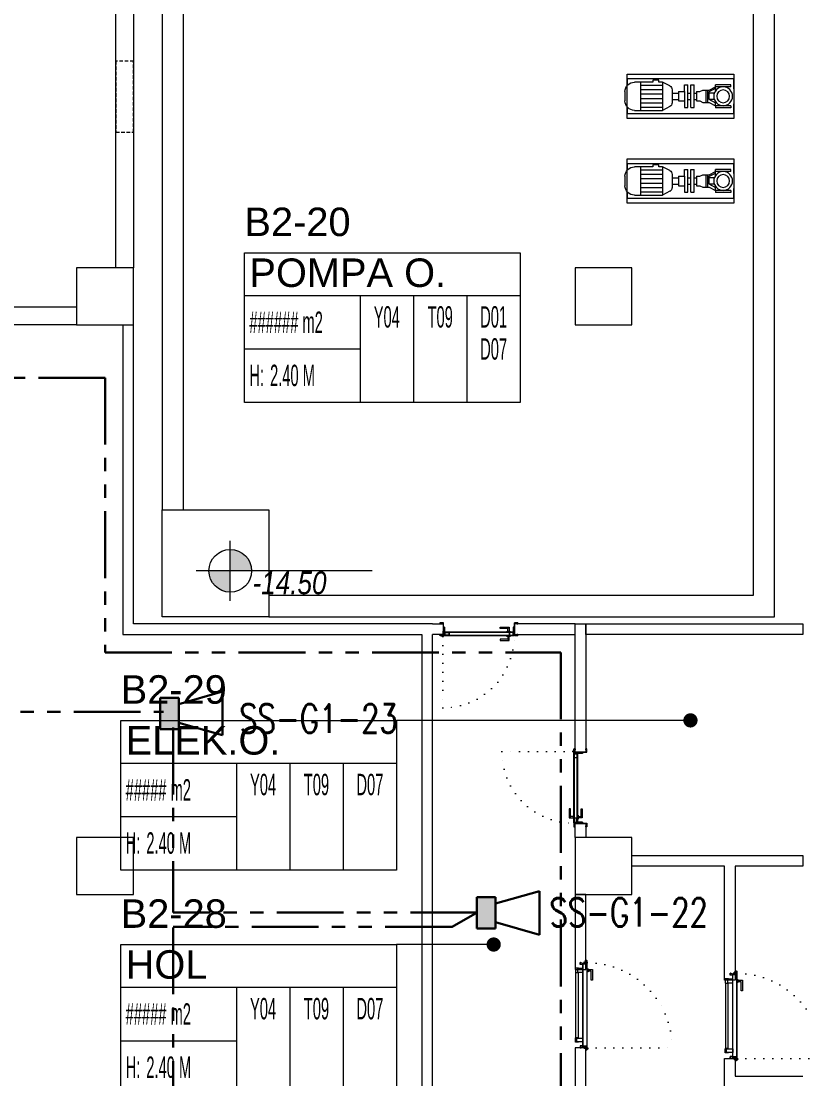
# Model space of a CAD drawing. Header units: metres. Extents: x -13545 to 152404, y -11890 to 28436.
# Drawn here: x 10462 to 11560, y 2141 to 3626 of the extents above; entities that cross this region are included whole.
import ezdxf
from ezdxf.enums import TextEntityAlignment as Align

# ---------------------------------------------------------------- set-up
doc = ezdxf.new("R2010")
doc.units = ezdxf.units.M
doc.header["$LTSCALE"] = 100
doc.header["$MEASUREMENT"] = 0
for name, pattern in [('DOT2', [0.125, 0, -0.125]), ('HIDDEN', [0.375, 0.25, -0.125]), ('PHANTOM2', [1.25, 0.625, -0.125, 0.125, -0.125, 0.125, -0.125])]:
    doc.linetypes.add(name, pattern=pattern)
doc.layers.get('0').update_dxf_attribs({"color": 9, "lineweight": 9})
for name, color, linetype, lineweight in [('00', 9, 'Continuous', 9), ('01', 9, 'Continuous', 9), ('06B', 9, 'Continuous', 9), ('06D', 9, 'Continuous', 9), ('10', 9, 'Continuous', 9), ('14', 9, 'Continuous', 9), ('20', 9, 'DOT2', 9), ('21', 9, 'Continuous', 9), ('21_mahal200', 9, 'Continuous', 9), ('32-ekipman', 9, 'Continuous', 9), ('E-6W ACİL ANONS İÇİN HOPARLÖR (SIVAÜSTÜ) (YANGINA DAYANIKLI)', 7, 'Continuous', 30), ('E-KABLO', 7, 'Continuous', 30), ('E-YAZI', 7, 'Continuous', 30)]:
    doc.layers.add(name, color=color, linetype=linetype, lineweight=lineweight)
doc.styles.add('Arial', font='arial.ttf', dxfattribs={"height": 2.5})
doc.styles.add('ILGAZ', font='txttw.shx')
doc.styles.add('MuuM_TEXT-ITALIC', font='ARIALNI.TTF')
doc.styles.add('MuuM_TEXT-STANDART', font='ARIALN.TTF')
doc.dimstyles.new('MuuM_DIM200', dxfattribs={"dimscale": 20, "dimtxt": 2, "dimasz": 1, "dimexe": 1, "dimexo": 1, "dimgap": 1, "dimtad": 1, "dimdec": 1, "dimrnd": 0.5, "dimdsep": 46, "dimtxsty": 'MuuM_TEXT-STANDART', "dimblk": 'ARCHTICK', "dimcen": 0, "dimdle": 0.15, "dimclrd": 256, "dimclre": 256, "dimclrt": 256, "dimadec": 0, "dimazin": 0, "dimtfac": 5, "dimtdec": 1, "dimtix": 1, "dimtmove": 2, "dimatfit": 3, "dimldrblk": 'DOT', "dimfxl": 3, "dimfxlon": 1, "dimtolj": 1, "dimlwd": -1, "dimlwe": -1, "dimarcsym": 0})

# ---------------------------------------------------------------- blocks, each defined once
blk = doc.blocks.new('100_6W ACİL ANONS İÇİN HOPARLÖR (SIVAÜSTÜ) (YANGINA DAYANIKLI)')
at = {"layer": 'E-6W ACİL ANONS İÇİN HOPARLÖR (SIVAÜSTÜ) (YANGINA DAYANIKLI)'}
blk.add_hatch(color=4, dxfattribs=at).paths.add_polyline_path([(0, 1.097), (1.317, 1.097), (1.317, -1.097), (0, -1.097)])
at = {"layer": 'E-6W ACİL ANONS İÇİN HOPARLÖR (SIVAÜSTÜ) (YANGINA DAYANIKLI)', "color": 4}
for p, q in [((1.317, 0.658), (4.389, 1.536)), ((4.389, -1.536), (4.389, 1.536)), ((0, -1.097), (0, 1.097)), ((0, 1.097), (1.317, 1.097)), ((1.317, 1.097), (1.317, -1.097)), ((1.317, -0.658), (4.389, -1.536)), ((1.317, -1.097), (0, -1.097))]:
    blk.add_line(p, q, dxfattribs=at)
blk = doc.blocks.new('p-kolon_80x80')
blk.add_lwpolyline([(-40, -40), (40, -40), (40, 40), (-40, 40)], close=True)
blk = doc.blocks.new('2.bod.sitatik')
at = {"layer": '01'}
for points in [[(10595, -4845), (10595, -4630), (10620, -4630), (10620, -4700), (11058.6, -4700), (11058.6, -4234.3), (11083.6, -4249.9), (11083.6, -4700), (11560, -4700), (11560, -4725), (10620, -4725), (10620, -5350), (10595, -5350), (10595, -4870), (9880, -4870), (9880, -5350), (9840, -5350), (9840, -4630), (9880, -4630), (9880, -4845)], [(10540, -5430), (9920, -5430), (9920, -5405), (10540, -5405)]]:
    blk.add_lwpolyline(points, close=True, dxfattribs=at)
for p in [(10580, -5390), (11280, -5390), (10580, -6190), (11280, -6190)]:
    blk.add_blockref('p-kolon_80x80', p, dxfattribs=at)
blk = doc.blocks.new('*U19')
at = {"ltscale": 15}
for p, q in [((-25, 1), (-26, 0)), ((-25, -1), (-26, 0)), ((-23, 1), (-25, 1)), ((-23, 1), (-23, -2)), ((-21, -3), (-18, 3)), ((-21, -3), (-18, 3)), ((-20, -3), (-17, 3)), ((-20, -3), (-16, 3)), ((-18, -3), (-15, 3)), ((-18, -3), (-15, 3)), ((-18, 1), (-18, 2)), ((-17, -3), (-14, 3)), ((-17, -3), (-13, 3)), ((-17, 1), (-17, 2)), ((-15, -3), (-12, 3)), ((-15, -3), (-12, 3)), ((-15, 1), (-15, 2)), ((-14, -3), (-11, 3)), ((-14, -3), (-10, 3)), ((-14, 1), (-14, 2)), ((-12, -3), (-9, 3)), ((-12, -3), (-9, 3)), ((-12, 1), (-12, 2)), ((-11, -3), (-8, 3)), ((-11, -3), (-7, 3)), ((-11, 1), (-11, 2)), ((-9, -3), (-6, 3)), ((-9, -3), (-6, 3)), ((-9, 1), (-9, 2)), ((-8, -3), (-4, 3)), ((-8, -3), (-5, 3)), ((-8, 1), (-8, 2)), ((-6, -3), (-3, 3)), ((-6, -3), (-3, 3)), ((-6, 1), (-6, 2)), ((-5, -3), (-1, 3)), ((-5, -3), (-2, 3)), ((-5, 1), (-5, 2)), ((-3, 1), (-3, 2)), ((0, 4), (-2, 1)), ((-2, 1), (-2, 2)), ((0, 0), (-1, 0)), ((-25, -1), (-23, -2)), ((-9, -2), (-23, -2)), ((-21, -3), (-21, -2)), ((-20, -3), (-19, -2)), ((-20, -2), (-19, -2)), ((-19, -2), (-18, -2)), ((-18, -3), (-18, -2)), ((-17, -3), (-16, -2)), ((-17, -2), (-16, -2)), ((-16, -2), (-15, -2)), ((-15, -3), (-15, -2)), ((-14, -3), (-13, -2)), ((-14, -2), (-13, -2)), ((-13, -2), (-12, -2)), ((-12, -3), (-12, -2)), ((-11, -3), (-10, -2)), ((-11, -2), (-10, -2)), ((-10, -2), (-9, -2)), ((-9, -3), (-9, -2)), ((-8, -2), (-7, -2)), ((-8, -3), (-7, -2)), ((-7, -2), (-6, -2)), ((-6, -3), (-6, -2)), ((-5, -2), (-4, -2)), ((-5, -3), (-4, -2)), ((-4, -2), (-2, -2)), ((0, -4), (-2, -2)), ((0, 0), (-1, 0))]:
    blk.add_line(p, q, dxfattribs=at)
for p, q in [((-7, 1), (-23, 1)), ((-17, 1), (-19, 1)), ((-16, 1), (-17, 1)), ((-14, 1), (-16, 1)), ((-13, 1), (-14, 1)), ((-11, 1), (-13, 1)), ((-10, 1), (-11, 1)), ((-8, 1), (-10, 1)), ((-7, 1), (-8, 1)), ((-5, 1), (-7, 1)), ((-4, 1), (-5, 1)), ((-2, 1), (-4, 1)), ((-2, 1), (-2, 1)), ((0, 0), (0, 4)), ((-2, -2), (-2, -2)), ((0, 0), (0, -4))]:
    blk.add_line(p, q)
for centre, radius, start, end in [((-26, 4), 3.92, 274.361, 322.1025), ((-26, -4), 3.92, 37.8975, 85.639), ((-18, 3), 0.0971, 330.3204, 150.3204), ((-17, 3), 0.0971, 330.3204, 150.3204), ((-15, 3), 0.0971, 330.3204, 150.3204), ((-14, 3), 0.0971, 330.3204, 150.3204), ((-12, 3), 0.0971, 330.3204, 150.3204), ((-11, 3), 0.0971, 330.3204, 150.3204), ((-9, 3), 0.0971, 330.3204, 150.3204), ((-8, 3), 0.0971, 330.3204, 150.3204), ((-6, 3), 0.0971, 330.3204, 150.3204), ((-5, 3), 0.0971, 330.3204, 150.3204), ((-3, 3), 0.0971, 330.3204, 150.3204), ((-2, 3), 0.0971, 330.3204, 150.3204), ((-1, 0), 0.486, 90, 270), ((0, 4), 0.25, 0, 150.0864), ((-21, -3), 0.0971, 150.3204, 330.3204), ((-20, -3), 0.0971, 150.3204, 330.3204), ((-18, -3), 0.0971, 150.3204, 330.3204), ((-17, -3), 0.0971, 150.3204, 330.3204), ((-15, -3), 0.0971, 150.3204, 330.3204), ((-14, -3), 0.0971, 150.3204, 330.3204), ((-12, -3), 0.0971, 150.3204, 330.3204), ((-11, -3), 0.0971, 150.3204, 330.3204), ((-9, -3), 0.0971, 150.3204, 330.3204), ((-8, -3), 0.0971, 150.3204, 330.3204), ((-6, -3), 0.0971, 150.3204, 330.3204), ((-5, -3), 0.0971, 150.3204, 330.3204), ((0, -4), 0.25, 209.9136, 0)]:
    blk.add_arc(centre, radius, start, end, dxfattribs=at)
blk = doc.blocks.new('conta')
at = {"ltscale": 10}
for p, q in [((-2649.9, 5345.5), (-2649.8, 5345.6)), ((-2649.7, 5345.4), (-2649.3, 5345.4)), ((-2649.2, 5345.4), (-2649.1, 5345.5)), ((-2649.9, 5344.5), (-2649.8, 5344.3)), ((-2649.8, 5344.3), (-2649.7, 5344.3)), ((-2649, 5344), (-2648.8, 5343.8)), ((-2648.9, 5344.1), (-2648.7, 5343.9)), ((-2648.8, 5345.1), (-2648.6, 5345.3)), ((-2648.8, 5344.9), (-2648.6, 5345.2)), ((-2648.7, 5343.8), (-2648.7, 5343.8)), ((-2648.6, 5345.3), (-2648.6, 5345.3))]:
    blk.add_line(p, q, dxfattribs=at)
for centre, radius, start, end in [((-2649.8, 5345.5), 0.05, 140.6345, 188.9372), ((-2653, 5345), 3.19, 350.4674, 8.9372), ((-2649.7, 5345.6), 0.0696, 22.2428, 159.258), ((-2649.7, 5345.4), 0.03, 90, 196.7772), ((-2649.3, 5345.5), 0.05, 270, 303.0062), ((-2649.1, 5345.5), 0.03, 4.7972, 123.0062), ((-2651.2, 5344.8), 2.33, 7.5897, 18.7951), ((-2649, 5345.6), 0.05, 18.7951, 42.1429), ((-2650.2, 5345), 1.27, 338.7066, 23.0418), ((-2649.9, 5344.5), 0.02, 170.4674, 213.7451), ((-2650.9, 5345), 1.24, 340.3382, 16.7772), ((-2649.7, 5344.6), 0.03, 160.3382, 273.2666), ((-2649.6, 5341.5), 3.01, 80.4362, 93.2666), ((-2649.2, 5344.1), 0.231, 353.9571, 81.9004), ((-2649.1, 5344.5), 0.03, 260.4362, 338.7066), ((-2648.9, 5344.1), 0.1, 173.9571, 217.2653), ((-2648.8, 5345.1), 0.05, 187.5897, 322.7347), ((-2658.2, 5345.2), 9.36, 353.6857, 357.8537), ((-2648.8, 5344.2), 0.1, 173.6857, 217.2653), ((-2648.8, 5344.8), 0.05, 142.7347, 180.2669), ((-2648.7, 5343.8), 0.05, 217.2653, 307.2653), ((-2648.7, 5343.8), 0.05, 307.2653, 37.2653), ((-2648.6, 5345.3), 0.05, 52.7347, 142.7347), ((-2648.6, 5345.3), 0.05, 322.7347, 52.7347)]:
    blk.add_arc(centre, radius, start, end, dxfattribs=at)
for points, knots in [([(-2649, 5345.6), (-2649, 5345.6), (-2649.1, 5345.7), (-2649.2, 5345.4), (-2649.3, 5345.7), (-2649.4, 5345.5), (-2649.5, 5345.7), (-2649.6, 5345.5), (-2649.7, 5345.6), (-2649.7, 5345.6)], [0.0086373, 0.0086373, 0.0086373, 0.0086373, 0.1097304, 0.3133405, 0.4430081, 0.5658764, 0.7165186, 0.8527974, 0.9648495, 0.9648495, 0.9648495, 0.9648495]), ([(-2649.7, 5344.3), (-2649.7, 5344.3), (-2649.7, 5344.5), (-2649.6, 5344.3), (-2649.3, 5344.4), (-2649.2, 5344.4), (-2649.2, 5344.4)], [0, 0, 0, 0, 0.1008757, 0.3841126, 0.5436166, 0.6906785, 0.6906785, 0.6906785, 0.6906785])]:
    blk.add_open_spline(points, degree=3, knots=knots, dxfattribs=at)
blk = doc.blocks.new('p-yn_sackasa')
at = {"layer": '10', "linetype": 'Continuous'}
for p, q in [((-2.2, 0), (-2.2, -0.2)), ((0, 6.9), (0, 6.2)), ((0, 6.2), (0, 6.9)), ((0.1, 6.9), (0.1, 6.2)), ((0.2, 6.9), (0.2, 6.2)), ((2.7, 7.2), (0.3, 7.2)), ((2.7, 7.2), (0.3, 7.2)), ((2.7, 7), (0.3, 7)), ((0.3, 7), (2.7, 7)), ((0.3, 6.1), (0.8, 6.1)), ((0.7, 6), (0.3, 6)), ((0.3, 5.9), (0.7, 5.9)), ((0.8, 5.9), (0.3, 5.9)), ((0.7, 5.9), (0.7, 6)), ((0.7, -0.7), (0.7, 2.3)), ((0.7, -0.7), (0.7, 2.3)), ((0.8, 5.9), (0.8, 6.1)), ((0.8, -0.7), (0.8, 2.3)), ((0.8, -0.7), (0.8, 2.3)), ((0.9, 2.3), (1, 2.3)), ((0.9, 2.3), (0.9, 2.3)), ((1, 2.5), (1, 2.4)), ((1, 2.5), (1, 2.5)), ((1.1, 2.5), (1.1, 3.7)), ((1.1, 2.5), (1.1, 3.7)), ((1.3, 3.7), (1.3, 2.5)), ((1.3, 2.5), (1.3, 3.7)), ((2.5, 4), (1.4, 4)), ((1.4, 4), (2.5, 4)), ((1.4, 3.8), (2.5, 3.8)), ((2.5, 3.8), (1.4, 3.8)), ((2.5, 3.4), (2.6, 3.7)), ((2.6, 3.7), (2.5, 3.4)), ((2.7, 3.6), (2.6, 3.3)), ((2.7, 3.6), (2.6, 3.3)), ((2.8, 3.3), (2.8, 6.9)), ((2.8, 3.3), (2.8, 6.9)), ((2.9, 3.3), (2.9, 6.9)), ((2.9, 3.3), (2.9, 6.9)), ((-2.9, -1.7), (-2.9, -0.3)), ((-2.9, -0.3), (-2.9, -1.7)), ((-2.8, -0.3), (-2.8, -1.7)), ((-2.8, -0.3), (-2.8, -1.7)), ((-2.2, 0), (-2.7, 0)), ((-2.2, 0), (-2.7, 0)), ((-2.2, -0.1), (-2.7, -0.1)), ((-2.2, -0.2), (-2.7, -0.2)), ((1, -1.8), (-2.7, -1.8)), ((1, -1.9), (-2.7, -1.9)), ((-2.7, -2), (1, -2)), ((1, -2), (-2.7, -2)), ((-2.2, -0.1), (-2.2, 0)), ((0.9, -0.8), (1, -0.8)), ((0.9, -0.8), (0.9, -0.8)), ((1, -0.9), (1, -0.9)), ((1, -0.9), (1, -0.9)), ((1.1, -1), (1.1, -1.7)), ((1.1, -1), (1.1, -1.7)), ((1.3, -1), (1.3, -1.7)), ((1.3, -1), (1.3, -1.7))]:
    blk.add_line(p, q, dxfattribs=at)
for points in [[(0.1, 2.1), (0.7, 2.1), (0.7, -0.5), (0.1, -0.5)], [(0.1, 2.1), (0.4, 2.1), (0.4, -0.5), (0.1, -0.5)]]:
    blk.add_lwpolyline(points, close=True, dxfattribs=at)
for centre, radius, start, end in [((0.3, 6.9), 0.249, 90, 180), ((0.3, 6.9), 0.261, 90, 180), ((0.3, 6.2), 0.249, 181.345, 271.3502), ((0.3, 6.2), 0.261, 180, 270), ((0.3, 6.9), 0.122, 90, 180), ((0.3, 6.2), 0.122, 180, 270), ((0.3, 6.9), 0.11, 90, 180), ((0.3, 6.2), 0.11, 180, 270), ((0.9, 2.3), 0.206, 63.2169, 180), ((0.9, 2.3), 0.219, 63.2153, 180), ((0.9, 2.3), 0.0801, 63.215, 180), ((0.9, 2.3), 0.0674, 63.2144, 180), ((1, 2.5), 0.219, 243.2148, 0), ((1, 2.5), 0.0801, 243.2203, 0), ((1, 2.5), 0.206, 243.2197, 0), ((1, 2.5), 0.0674, 243.2129, 0), ((1.4, 3.7), 0.24, 90, 180), ((1.4, 3.7), 0.253, 90, 180), ((1.4, 3.7), 0.114, 90, 180), ((1.4, 3.7), 0.101, 90, 180), ((2.5, 3.7), 0.249, 342.8613, 90), ((2.5, 3.7), 0.261, 342.8602, 90), ((2.5, 3.7), 0.122, 342.8607, 90), ((2.5, 3.7), 0.11, 342.8621, 90), ((2.7, 3.3), 0.232, 162.8601, 0), ((2.7, 3.3), 0.219, 162.8613, 0), ((2.7, 3.3), 0.0927, 162.8605, 0), ((2.7, 3.3), 0.0801, 162.8624, 0), ((2.7, 6.9), 0.249, 0, 90), ((2.7, 6.9), 0.261, 0, 90), ((2.7, 6.9), 0.122, 0, 90), ((2.7, 6.9), 0.11, 0, 90), ((-2.7, -0.3), 0.24, 90, 180), ((-2.7, -0.3), 0.253, 90, 180), ((-2.7, -1.7), 0.24, 180, 270), ((-2.7, -1.7), 0.253, 180, 270), ((-2.7, -0.3), 0.114, 90, 180), ((-2.7, -0.3), 0.101, 90, 180), ((-2.7, -1.7), 0.114, 180, 270), ((-2.7, -1.7), 0.101, 180, 270), ((0.9, -0.7), 0.206, 180, 296.7851), ((0.9, -0.7), 0.219, 180, 296.785), ((0.9, -0.7), 0.0674, 180, 180.5245), ((0.9, -0.7), 0.0801, 180, 296.785), ((0.9, -0.7), 0.0674, 180, 296.7871), ((1, -1), 0.219, 0, 116.7854), ((1, -1), 0.206, 0, 116.7836), ((1, -1), 0.0801, 0, 116.7811), ((1, -1), 0.0674, 0, 116.7871), ((1, -1.7), 0.114, 270, 0), ((1, -1.7), 0.24, 270, 0), ((1, -1.7), 0.101, 270, 0), ((1, -1.7), 0.253, 270, 0)]:
    blk.add_arc(centre, radius, start, end, dxfattribs=at)
at = {"layer": '10', "xscale": 0.0842696629213483, "yscale": 0.0842696629213483, "zscale": 0.0842696629213483}
blk.add_blockref('*U19', (1, 1.3), dxfattribs=at)
at = {"layer": '14', "xscale": -0.7887640449438696, "yscale": 0.7887640449438696, "zscale": 0.7887640449438204, "rotation": 90}
blk.add_blockref('conta', (4217.8, -2086.4), dxfattribs=at)
blk = doc.blocks.new('*U338')
at = {"layer": '06D'}
for points in [[(110.1, 4.8), (110.1, 11), (95.1, 11), (95.1, 9.1), (107.9, 9.1), (107.9, 9.1), (107.9, 4.8), (110.1, 4.8)], [(111.2, 3.5), (111.2, 4.8), (106.8, 4.8), (106.8, 3.5), (111.2, 3.5)]]:
    blk.add_lwpolyline(points, dxfattribs=at)
for points in [[(8.5, -8.6), (7.9, -8.6), (7.9, -12.6, 0.414214), (8.2, -13), (13.7, -13, 0.414214), (14.1, -12.6), (14.1, -8.6), (13.5, -8.6)], [(111.5, -8.6), (112.1, -8.6), (112.1, -12.6, -0.414214), (111.7, -13), (106.2, -13, -0.414214), (105.9, -12.6), (105.9, -8.6), (106.5, -8.6)]]:
    blk.add_lwpolyline(points, format="xyb", dxfattribs=at)
for points in [[(8.5, -11.1), (13.5, -11.1), (13.5, -2.5), (8.5, -2.5)], [(14.1, -12.4), (105.9, -12.4), (105.9, -9.2), (14.1, -9.2)], [(111.5, -10), (106.5, -10), (106.5, -2.5), (111.5, -2.5)]]:
    blk.add_lwpolyline(points, close=True, dxfattribs=at)
at = {"layer": '10', "ltscale": 10}
for p, q in [((-1.6, 3.7), (-1.7, 3.6)), ((-1.6, 3.7), (-1.7, 3.6)), ((-1.2, 3.1), (-1.2, 3.2)), ((-1.2, 3.1), (-1.2, 3.2)), ((-1.2, 3.1), (-1.1, 3.1)), ((-1.2, 3.1), (-1.1, 3.1)), ((-1.1, 3), (-1.1, 3.4)), ((-1.1, 3), (-1.1, 3.4)), ((-0.8, 3), (-0.8, 3.4)), ((-0.8, 3), (-0.8, 3.4)), ((0.3, 3.4), (0.3, 3.3)), ((0.4, 3.5), (119.6, 3.5)), ((0.4, 3.4), (0.4, 3.3)), ((0.4, 3.2), (2.2, 3.2)), ((0.5, 3.4), (119.5, 3.4)), ((0.5, 3.3), (2.3, 3.3)), ((1, 0), (2, 0.7)), ((2, 1.1), (2, 0.7)), ((2.3, 1.1), (2, 1.1)), ((2, 0.7), (2, -0.8)), ((2.3, 3.1), (2.3, -2.4)), ((2.3, 0.7), (2.3, 1.1)), ((2.3, -0.8), (2.3, 0.7)), ((2.4, 3.2), (2.4, -2.3)), ((117.5, 3.2), (117.5, -2.3)), ((119.5, 3.3), (117.6, 3.3)), ((119.6, 3.2), (117.7, 3.2)), ((117.7, 3.1), (117.7, -2.4)), ((117.7, 1.1), (117.7, -0.4)), ((118, 1.1), (117.7, 1.1)), ((117.7, 1.1), (117.7, -0.4)), ((118, 1.1), (117.7, 1.1)), ((118, -0.4), (118, 1.1)), ((118, -0.4), (118, 1.1)), ((118, 0.9), (119, 0.9)), ((118, 0.9), (119, 0.9)), ((118, 0.7), (119, 0.7)), ((118, 0.7), (119, 0.7)), ((119, 0.3), (118, -0.4)), ((119, 0.3), (118, -0.4)), ((119.5, 3.4), (119.5, 3.3)), ((119.7, 3.4), (119.7, 3.3)), ((2, -0.4), (1, -0.4)), ((2, -0.6), (1, -0.6)), ((2, -0.8), (2.3, -0.8)), ((2.4, -2.5), (117.6, -2.5)), ((2.5, -2.3), (117.5, -2.3)), ((117.7, -0.4), (117.7, -0.8)), ((117.7, -0.4), (117.7, -0.8)), ((117.7, -0.8), (118, -0.8)), ((117.7, -0.8), (118, -0.8)), ((118, -0.8), (118, -0.4)), ((118, -0.8), (118, -0.4))]:
    blk.add_line(p, q, dxfattribs=at)
blk.add_circle((-0.9, 4.2), 0.843, dxfattribs=at)
blk.add_circle((-0.9, 4.2), 0.843, dxfattribs=at)
for centre, radius, start, end in [((-0.9, 4.2), 1.01, 219.4092, 254.2861), ((-0.9, 4.2), 1.01, 219.4092, 254.2861), ((-0.4, 3.2), 0.428, 156.352, 217.621), ((-0.4, 3.2), 0.428, 156.352, 217.621), ((-0.4, 3.2), 0.302, 105.5524, 240.0315), ((-0.4, 3.2), 0.302, 105.5524, 240.0315), ((0.4, 3.4), 0.1, 90, 180), ((0.4, 3.3), 0.1, 180, 270), ((0.5, 3.4), 0.005, 90, 180), ((0.5, 3.3), 0.005, 180, 270), ((2.2, 3.1), 0.05, 0, 90), ((2.3, 3.2), 0.1, 0, 90), ((117.6, 3.2), 0.1, 90, 180), ((117.7, 3.1), 0.05, 90, 180), ((119.5, 3.4), 0.005, 0, 90), ((119.5, 3.3), 0.005, 270, 0), ((119.6, 3.4), 0.1, 0, 90), ((119.6, 3.3), 0.1, 270, 0), ((2.4, -2.4), 0.1, 180, 270), ((2.5, -2.3), 0.05, 180, 270), ((117.6, -2.3), 0.141, 284.9271, 345.0729)]:
    blk.add_arc(centre, radius, start, end, dxfattribs=at)
at = {"layer": '20'}
blk.add_lwpolyline([(0.3, 3.4), (0.3, 122.8, -0.414214), (119.7, 3.4, 1)], format="xyb", dxfattribs=at)
at = {"xscale": -1, "rotation": 180}
blk.add_blockref('p-yn_sackasa', (0, 1), dxfattribs=at)
at = {"rotation": 180}
blk.add_blockref('p-yn_sackasa', (120, 1), dxfattribs=at)
blk = doc.blocks.new('gr-p-barel kilitli kapı kolu')
at = {"flags": 128}
for points in [[(-0.9, 0.8), (-0.9, 4.9), (-11.7, 4.9), (-11.7, 6.7), (0.9, 6.7), (0.9, 0.8)], [(-0.8, 5), (0.8, 6.6)]]:
    blk.add_lwpolyline(points, dxfattribs=at)
blk.add_lwpolyline([(-2.75, 0), (-2.75, 0.7), (2.75, 0.7), (2.75, 0)])
blk.add_lwpolyline([(-1.3, 0.7), (1.3, 0.7), (1.3, 0.8), (-1.3, 0.8)], close=True)
blk = doc.blocks.new('prf-scr2')
at = {"linetype": 'DOT2', "ltscale": 10}
blk.add_line((0, 0.2), (0, -1.1), dxfattribs=at)
for p, q in [((-0.1, -0.2), (0.1, -0.3)), ((0.1, -0.2), (-0.1, -0.2)), ((0.1, -0.3), (-0.1, -0.3)), ((-0.1, -0.3), (0.1, -0.4)), ((0.1, -0.4), (-0.1, -0.4)), ((0.1, -0.5), (-0.1, -0.4)), ((-0.1, -0.4), (0.1, -0.4)), ((0.1, -0.6), (-0.1, -0.5)), ((-0.1, -0.5), (0.1, -0.5)), ((-0.1, -0.6), (0.1, -0.7)), ((0.1, -0.6), (-0.1, -0.6)), ((-0.1, -0.6), (0.1, -0.6)), ((-0.1, -0.7), (0.1, -0.8)), ((0.1, -0.7), (-0.1, -0.7)), ((-0.1, -0.8), (0.1, -0.8)), ((0.1, -0.8), (-0.1, -0.8)), ((0.1, -0.2), (0, -0.1)), ((0, -0.2), (0.1, -0.2))]:
    blk.add_line(p, q)
blk.add_lwpolyline([(0.2, 0), (-0.2, 0), (-0.2, 0), (-0.1, -0.1), (0.1, -0.1), (0.2, 0), (0.2, 0)], close=True)
for points in [[(0.2, 0), (-0.2, 0)], [(-0.1, -0.1), (-0.1, -0.2), (-0.1, -0.2), (-0.1, -0.2), (-0.1, -0.2), (-0.1, -0.3), (-0.1, -0.3), (-0.1, -0.3), (-0.1, -0.3), (-0.1, -0.4), (-0.1, -0.4), (-0.1, -0.4), (-0.1, -0.4), (-0.1, -0.4), (-0.1, -0.5), (-0.1, -0.5), (-0.1, -0.5), (-0.1, -0.5), (-0.1, -0.5), (-0.1, -0.5), (-0.1, -0.6), (-0.1, -0.6), (-0.1, -0.6), (-0.1, -0.6), (-0.1, -0.6), (-0.1, -0.7), (-0.1, -0.7), (-0.1, -0.7), (-0.1, -0.7), (-0.1, -0.7), (-0.1, -0.8), (-0.1, -0.8), (-0.1, -0.8), (-0.1, -0.8), (0, -0.9), (0, -0.9), (0, -0.9), (0.1, -0.8), (0.1, -0.8), (0.1, -0.7), (0.1, -0.7), (0.1, -0.7), (0.1, -0.7), (0.1, -0.7), (0.1, -0.7), (0.1, -0.6), (0.1, -0.6), (0.1, -0.6), (0.1, -0.6), (0.1, -0.6), (0.1, -0.5), (0.1, -0.5), (0.1, -0.5), (0.1, -0.5), (0.1, -0.4), (0.1, -0.4), (0.1, -0.4), (0.1, -0.4), (0.1, -0.4), (0.1, -0.3), (0.1, -0.3), (0.1, -0.3), (0.1, -0.3), (0.1, -0.3), (0.1, -0.3), (0.1, -0.2), (0.1, -0.2), (0.1, -0.2), (0.1, -0.2), (0.1, -0.2), (0.1, -0.1)]]:
    blk.add_lwpolyline(points)
blk = doc.blocks.new('K-SAC-01')
at = {"layer": '10'}
for points in [[(-4.6, 16.2, -0.414214), (-4.5, 16.3), (-0.1, 16.3, -0.414214), (0, 16.2), (0, 5.9), (0.2, 5.9), (0.2, 16.2, 0.414214), (-0.1, 16.5), (-4.5, 16.5, 0.414214), (-4.8, 16.2), (-4.8, 15.3, 0.414214), (-4.5, 15), (-3.4, 15), (-3.4, 15.2), (-4.5, 15.2, -0.414214), (-4.6, 15.3)], [(104.6, 16.2, 0.414214), (104.5, 16.3), (100.1, 16.3, 0.414214), (100, 16.2), (100, 5.9), (99.8, 5.9), (99.8, 16.2, -0.414214), (100.1, 16.5), (104.5, 16.5, -0.414214), (104.8, 16.2), (104.8, 15.3, -0.414214), (104.5, 15), (103.4, 15), (103.4, 15.2), (104.5, 15.2, 0.414214), (104.6, 15.3)], [(0.2, 10.3, -0.414214), (0.5, 10.6), (1.5, 10.6, -0.414214), (1.8, 10.3), (1.8, 3.9, -0.414214), (1.5, 3.6, -0.414214), (1.2, 3.9), (1.2, 4.8), (0.2, 4.8), (0.2, -1.2, -0.414214), (-0.1, -1.5), (-4.5, -1.5, -0.414214), (-4.8, -1.2), (-4.8, -0.3, -0.414214), (-4.5, 0), (-3.4, 0), (-3.4, -0.2), (-4.5, -0.2, 0.414214), (-4.6, -0.3), (-4.6, -1.2, 0.414214), (-4.5, -1.3), (-0.1, -1.3, 0.414214), (0, -1.2), (0, 5), (1.4, 5), (1.4, 3.9, 0.414214), (1.5, 3.8, 0.414214), (1.6, 3.9), (1.6, 10.3, 0.414214), (1.5, 10.4), (0.5, 10.4, 0.414214), (0.4, 10.3), (0.4, 9.4), (0.2, 9.4)], [(-0.4, -2), (1, -1.4), (1, 1.5), (1.2, 1.5), (1.2, -1.5), (-0.3, -2.2, -14.796002)], [(99.8, 10.3, 0.414214), (99.5, 10.6), (98.5, 10.6, 0.414214), (98.2, 10.3), (98.2, 3.9, 0.414214), (98.5, 3.6, 0.414214), (98.8, 3.9), (98.8, 4.8), (99.8, 4.8), (99.8, -1.2, 0.414214), (100.1, -1.5), (104.5, -1.5, 0.414214), (104.8, -1.2), (104.8, -0.3, 0.414214), (104.5, 0), (103.4, 0), (103.4, -0.2), (104.5, -0.2, -0.414214), (104.6, -0.3), (104.6, -1.2, -0.414214), (104.5, -1.3), (100.1, -1.3, -0.414214), (100, -1.2), (100, 5), (98.6, 5), (98.6, 3.9, -0.414214), (98.5, 3.8, -0.414214), (98.4, 3.9), (98.4, 10.3, -0.414214), (98.5, 10.4), (99.5, 10.4, -0.414214), (99.6, 10.3), (99.6, 9.4), (99.8, 9.4)]]:
    blk.add_lwpolyline(points, format="xyb", close=True, dxfattribs=at)
for points in [[(98.8, 0.1), (98.8, 2.1), (99.1, 2.1), (99.1, 3.2), (1.5, 3.2), (1.5, 2.1), (1.8, 2.1), (1.8, 0.1), (1.5, 0.1), (1.5, 1.9), (1.2, 1.9), (1.2, 3.5), (99.4, 3.5), (99.4, 1.9), (99.1, 1.9), (99.1, 0.1)], [(98.8, 2.1), (98.8, 0.1), (99.4, 0.1), (99.4, -1.5), (1.2, -1.5), (1.2, 0.1), (1.8, 0.1), (1.8, 2.1), (2.1, 2.1), (2.1, -0.1), (1.5, -0.1), (1.5, -1.2), (99.1, -1.2), (99.1, -0.1), (98.5, -0.1), (98.5, 2.1), (98.8, 2.1)]]:
    blk.add_lwpolyline(points, dxfattribs=at)
for points in [[(2.1, 3), (8.1, 3), (8.1, -1), (2.1, -1)], [(2.4, 2.7), (7.8, 2.7), (7.8, -0.7), (2.4, -0.7)], [(98.5, 3), (92.5, 3), (92.5, -1), (98.5, -1)], [(98.2, 2.7), (92.8, 2.7), (92.8, -0.7), (98.2, -0.7)]]:
    blk.add_lwpolyline(points, close=True, dxfattribs=at)
blk.add_circle((-0.9, -2.5), 0.55, dxfattribs=at)
at = {"layer": '20', "linetype": 'HIDDEN'}
for points in [[(-0.2, -1.3), (-0.2, 0), (-1.7, 0), (-1.7, -1.3)], [(-0.4, -2), (-0.4, -0.2), (-1.5, -0.2), (-1.5, -2)]]:
    blk.add_lwpolyline(points, dxfattribs=at)
at = {"layer": '20'}
blk.add_lwpolyline([(-0.9, -2.5), (-0.9, -102.9)], dxfattribs=at)
blk.add_arc((-0.9, -2.5), 100.4, 270, 1.5131, dxfattribs=at)
at = {"layer": '06B'}
blk.add_blockref('gr-p-barel kilitli kapı kolu', (91.4, 3.5), dxfattribs=at)
at = {"layer": '06B', "xscale": -1, "rotation": 180}
blk.add_blockref('gr-p-barel kilitli kapı kolu', (91.4, -1.5), dxfattribs=at)
at = {"layer": '10', "xscale": -1, "rotation": 90}
blk.add_blockref('prf-scr2', (1.5, 1), dxfattribs=at)
at = {"layer": '10', "rotation": 270}
blk.add_blockref('prf-scr2', (99.1, 1.2), dxfattribs=at)
blk = doc.blocks.new('A$C3F260DA2')
for p, q in [((0, -6.7), (150, -6.7)), ((0, -15.9), (0, -6.7)), ((0, -6.7), (150, -6.7)), ((0, -15.9), (0, -6.7)), ((10.2, -11.1), (49.9, -11.1)), ((10.2, -11.1), (49.9, -11.1)), ((59.9, -16.5), (49.9, -11.1)), ((59.9, -16.5), (49.9, -11.1)), ((145.5, -14.7), (124.3, -14.7)), ((124.3, -17.8), (124.3, -14.7)), ((145.5, -14.7), (124.3, -14.7)), ((124.3, -17.8), (124.3, -14.7)), ((145.5, -17.8), (145.5, -14.7)), ((145.5, -17.8), (145.5, -14.7)), ((150, -6.7), (150, -20.4)), ((-3, -37.6), (-3, -24.4)), ((-3, -37.6), (-3, -24.4)), ((63.1, -40.1), (63.1, -21.9)), ((63.1, -40.1), (63.1, -21.9)), ((63.1, -26.6), (72, -26.6)), ((63.1, -26.6), (72, -26.6)), ((72, -37.6), (72, -24.4)), ((72, -24.4), (80.8, -24.4)), ((72, -37.6), (72, -24.4)), ((72, -24.4), (80.8, -24.4)), ((80.8, -15.1), (85.2, -15.1)), ((80.8, -24.4), (80.8, -15.1)), ((80.8, -15.1), (85.2, -15.1)), ((80.8, -24.4), (80.8, -15.1)), ((80.8, -37.6), (80.8, -24.4)), ((80.8, -37.6), (80.8, -24.4)), ((85.2, -15.1), (85.2, -46.9)), ((85.2, -15.1), (85.2, -46.9)), ((85.2, -26.6), (89.6, -26.6)), ((85.2, -26.6), (89.6, -26.6)), ((89.6, -15.1), (89.6, -46.9)), ((89.6, -15.1), (94, -15.1)), ((89.6, -15.1), (89.6, -46.9)), ((89.6, -15.1), (94, -15.1)), ((94, -15.1), (94, -46.9)), ((94, -15.1), (94, -46.9)), ((94, -26.6), (97.6, -26.6)), ((94, -26.6), (97.6, -26.6)), ((97.6, -24.4), (102.1, -24.4)), ((97.6, -37.6), (97.6, -24.4)), ((97.6, -24.4), (102.1, -24.4)), ((97.6, -37.6), (97.6, -24.4)), ((102.1, -24.4), (106.5, -22.5)), ((102.1, -24.4), (106.5, -22.5)), ((106.5, -22.5), (115.2, -22.5)), ((106.5, -22.5), (115.2, -22.5)), ((110.7, -39.5), (110.7, -22.5)), ((110.7, -39.5), (110.7, -22.5)), ((112.7, -39.5), (112.7, -22.5)), ((112.7, -39.5), (112.7, -22.5)), ((114.7, -26.9), (124.3, -22)), ((114.7, -26.9), (124.3, -22)), ((114.7, -37.2), (114.7, -26.9)), ((114.7, -26.9), (122.3, -26.9)), ((114.7, -37.2), (114.7, -26.9)), ((114.7, -26.9), (122.3, -26.9)), ((115.2, -22.5), (124.3, -17.8)), ((115.2, -22.5), (124.3, -17.8)), ((124.3, -17.8), (124.3, -23.1)), ((124.3, -17.8), (124.3, -23.1)), ((145.5, -17.8), (124.3, -17.8)), ((145.5, -17.8), (124.3, -17.8)), ((63.1, -35.4), (72, -35.4)), ((63.1, -35.4), (72, -35.4)), ((72, -37.6), (80.8, -37.6)), ((72, -37.6), (80.8, -37.6)), ((80.8, -37.6), (80.8, -46.9)), ((80.8, -37.6), (80.8, -46.9)), ((85.2, -35.4), (89.6, -35.4)), ((85.2, -35.4), (89.6, -35.4)), ((94, -35.4), (97.6, -35.4)), ((94, -35.4), (97.6, -35.4)), ((97.6, -37.6), (102.1, -37.6)), ((97.6, -37.6), (102.1, -37.6)), ((102.1, -37.6), (106.5, -39.5)), ((102.1, -37.6), (106.5, -39.5)), ((106.5, -39.5), (115.2, -39.5)), ((106.5, -39.5), (115.2, -39.5)), ((114.7, -35.8), (122.3, -35.8)), ((114.7, -35.8), (122.3, -35.8)), ((114.7, -37.2), (124.3, -42.2)), ((114.7, -37.2), (124.3, -42.2)), ((115.2, -39.5), (124.3, -44.2)), ((115.2, -39.5), (124.3, -44.2)), ((124.3, -38.9), (124.3, -44.2)), ((124.3, -38.9), (124.3, -44.2)), ((145.5, -44.2), (124.3, -44.2)), ((124.3, -44.2), (124.3, -47.3)), ((145.5, -44.2), (124.3, -44.2)), ((124.3, -44.2), (124.3, -47.3)), ((145.5, -44.2), (145.5, -47.3)), ((145.5, -44.2), (145.5, -47.3)), ((150, -41.6), (150, -55.3)), ((150, -41.6), (150, -55.3)), ((0, -55.3), (0, -46.1)), ((0, -55.3), (0, -46.1)), ((150, -55.3), (0, -55.3)), ((150, -55.3), (0, -55.3)), ((35.9, -50.9), (10.2, -50.9)), ((35.9, -50.9), (10.2, -50.9)), ((19, -46.6), (49.9, -46.6)), ((35.9, -53.7), (35.9, -50.9)), ((35.9, -53.7), (35.9, -50.9)), ((44.7, -53.7), (35.9, -53.7)), ((44.7, -53.7), (35.9, -53.7)), ((49.9, -50.9), (44.7, -50.9)), ((44.7, -50.9), (44.7, -53.7)), ((49.9, -50.9), (44.7, -50.9)), ((44.7, -50.9), (44.7, -53.7)), ((59.9, -45.5), (49.9, -50.9)), ((59.9, -45.5), (49.9, -50.9)), ((80.8, -46.9), (85.2, -46.9)), ((80.8, -46.9), (85.2, -46.9)), ((89.6, -46.9), (94, -46.9)), ((89.6, -46.9), (94, -46.9)), ((145.5, -47.3), (124.3, -47.3)), ((145.5, -47.3), (124.3, -47.3))]:
    blk.add_line(p, q)
at = {"color": 253}
for p, q in [((19, -50.9), (19, -11.1)), ((19, -50.9), (19, -11.1)), ((49.9, -50.9), (49.9, -11.1)), ((49.9, -50.9), (49.9, -11.1)), ((19, -15.7), (49.9, -15.7)), ((19, -15.7), (49.9, -15.7)), ((19, -21.9), (49.9, -21.9)), ((19, -21.9), (49.9, -21.9)), ((19, -28.1), (49.9, -28.1)), ((19, -28.1), (49.9, -28.1)), ((19, -34.3), (49.9, -34.3)), ((19, -34.3), (49.9, -34.3)), ((19, -40.4), (49.9, -40.4)), ((19, -40.4), (49.9, -40.4)), ((19, -46.6), (49.9, -46.6))]:
    blk.add_line(p, q, dxfattribs=at)
blk.add_lwpolyline([(0, -62), (150, -62), (150, 0), (0, 0)], close=True)
for radius in [13.2, 13.2, 8.97, 8.97]:
    blk.add_circle((134.9, -31), radius)
for centre, radius, start, end in [((10.2, -24.4), 13.2, 90, 180), ((10.2, -24.4), 13.2, 90, 180), ((57, -21.9), 6.18, 0, 61.9275), ((57, -21.9), 6.18, 0, 61.9275), ((10.2, -37.6), 13.2, 180, 270), ((10.2, -37.6), 13.2, 180, 270), ((57, -40.1), 6.18, 298.0725, 0), ((57, -40.1), 6.18, 298.0725, 0)]:
    blk.add_arc(centre, radius, start, end)
blk = doc.blocks.new('A$C62CD3010')
at = {"layer": '32-ekipman', "xscale": -1, "rotation": 180}
for p in [(11326.9, -5210.3), (11326.9, -5329.2)]:
    blk.add_blockref('A$C3F260DA2', p, dxfattribs=at)
blk = doc.blocks.new('0_elevationtarget-p-bk')
h = blk.add_hatch(color=250)
h.paths.add_polyline_path([(1.875, 0, 0.414214), (0, 1.875), (0, 0)])
h.paths.add_polyline_path([(0, 0), (-1.875, 0, 0.414214), (0, -1.875)])
blk.add_line((0, -2.625), (0, 2.625))
blk.add_lwpolyline([(12.453, 0), (-3, 0)])
blk.add_circle((0, 0), 1.875)
at = {"style": 'Arial'}
blk.add_attdef('BITMISKOT', text='', height=2, dxfattribs=at).set_placement((4.5, 0), align=Align.BOTTOM_LEFT)
at = {"style": 'MuuM_TEXT-ITALIC'}
blk.add_attdef('FINISHINGFLOORLEVEL', text='', height=2, dxfattribs=at).set_placement((4.5, -0.592), align=Align.TOP_LEFT)
blk = doc.blocks.new('_ArchTick')
at = {"color": 0, "linetype": 'ByBlock', "const_width": 0.15}
blk.add_lwpolyline([(-0.5, -0.5), (0.5, 0.5)], dxfattribs=at)
blk = doc.blocks.new('_Dot')
at = {"color": 0, "linetype": 'ByBlock', "lineweight": -2}
blk.add_line((-0.5, 0), (-1, 0), dxfattribs=at)
at = {"color": 0, "linetype": 'ByBlock', "const_width": 0.5}
blk.add_lwpolyline([(-0.25, 0, 1), (0.25, 0, 1)], format="xyb", close=True, dxfattribs=at)
blk = doc.blocks.new('0_roomno2')
blk.add_lwpolyline([(19.375, -10.5), (0, -10.5), (0, 0), (19.375, 0)], close=True)
for points in [[(0, -3), (19.375, -3)], [(8.125, -3), (8.125, -10.5)], [(11.875, -3), (11.875, -10.5)], [(15.625, -3), (15.625, -10.5)], [(0, -6.75), (8.125, -6.75)]]:
    blk.add_lwpolyline(points)
at = {"style": 'MuuM_TEXT-STANDART', "width": 0.6}
blk.add_text('H:', height=1.5, dxfattribs=at).set_placement((0.35, -8.608), align=Align.MIDDLE_LEFT)
at = {"style": 'Arial'}
blk.add_attdef('ODANO', (0, 1.17), '', height=2, dxfattribs=at)
blk.add_attdef('MEKANADI', text='', height=2, dxfattribs=at).set_placement((0.35, -3), align=Align.BOTTOM_LEFT)
at = {"style": 'MuuM_TEXT-STANDART', "width": 0.6}
for tag, p in [('M2', (0.35, -4.875)), ('TEMIZTAVANYUKSEKLIGI', (1.8, -8.608))]:
    blk.add_attdef(tag, text='', height=1.5, dxfattribs=at).set_placement(p, align=Align.MIDDLE_LEFT)
for tag, p in [('YER01', (10, -4.5)), ('TAVAN01', (13.75, -4.5)), ('DUVAR01', (17.5, -4.5)), ('YER02', (10, -6.75)), ('TAVAN02', (13.75, -6.75)), ('DUVAR02', (17.5, -6.75)), ('YER03', (10, -9)), ('TAVAN03', (13.75, -9)), ('DUVAR03', (17.5, -9))]:
    blk.add_attdef(tag, text='', height=1.5, dxfattribs=at).set_placement(p, align=Align.MIDDLE_CENTER)
blk = doc.blocks.new('2.bod.Mimari')
at = {"layer": '00'}
for p, q in [((11465, -6460), (11465, -6485)), ((11465, -6485), (11560, -6485))]:
    blk.add_line(p, q, dxfattribs=at)
for points in [[(10605, -5430), (10605, -5865), (11025, -5865), (11025, -6610), (11055, -6610), (11055, -6595), (11040, -6595), (11040, -5865)], [(11040, -5850), (11040, -5850), (11025, -5850), (11025, -5850), (10620, -5850), (10620, -5430)], [(11040, -5850), (11055, -5850), (11055, -5865), (11040, -5865)], [(11240, -6335), (11255, -6335), (11255, -6230), (11240, -6230), (11240, -6335)], [(11240, -6445), (11240, -6530), (11255, -6530), (11255, -6445), (11240, -6445)], [(11465, -6610), (11320, -6610), (11320, -6610), (11320, -6610), (11320, -6610), (11320, -6610), (11320, -6610), (11320, -6610), (11320, -6595), (11450, -6595), (11450, -6460), (11465, -6460)]]:
    blk.add_lwpolyline(points, dxfattribs=at)
for points in [[(11240, -5850), (11155, -5850), (11155, -5865), (11240, -5865)], [(11255, -5850), (11255, -6030), (11240, -6030), (11240, -5850)], [(11560, -5865), (11255, -5865), (11255, -5850), (11560, -5850)], [(11255, -6130), (11255, -6150), (11240, -6150), (11240, -6130)], [(11320, -6175), (11560, -6175), (11560, -6190), (11465, -6190), (11465, -6350), (11450, -6350), (11450, -6190), (11320, -6190), (11320, -6175), (11320, -6175)]]:
    blk.add_lwpolyline(points, close=True, dxfattribs=at)
at = {"layer": '06D'}
for points in [[(10810, -5840), (11520, -5840), (11520, -4780), (10660, -4780), (10660, -5690)], [(10690, -5690), (10690, -4810), (11490, -4810), (11490, -5810), (10810, -5810)]]:
    blk.add_lwpolyline(points, dxfattribs=at)
at = {"layer": '06D', "linetype": 'HIDDEN', "ltscale": 0.2}
blk.add_lwpolyline([(10620, -5160), (10620, -5060), (10595, -5060), (10595, -5160)], close=True, dxfattribs=at)
at = {"layer": '06D'}
blk.add_lwpolyline([(10810, -5840), (10660, -5840), (10660, -5690), (10810, -5690)], close=True, dxfattribs=at)
blk.add_blockref('K-SAC-01', (11055, -5865))
at = {"rotation": 270}
blk.add_blockref('K-SAC-01', (11240, -6030), dxfattribs=at)
at = {"layer": '10', "xscale": -1, "rotation": 270}
for p in [(11253.5, -6445.15), (11464.05, -6460.15)]:
    blk.add_blockref('*U338', p, dxfattribs=at)
at = {"layer": '21'}
ref = blk.add_blockref('0_elevationtarget-p-bk', (10755.79, -5775.55), dxfattribs=dict(at, xscale=16, yscale=16, zscale=16))
ref.add_attrib('FINISHINGFLOORLEVEL', '-14.50', dxfattribs={"layer": '0', "height": 32, "style": 'MuuM_TEXT-ITALIC'}).set_placement((10787, -5776.37), align=Align.TOP_LEFT)
at = {"layer": '21_mahal200'}
ref = blk.add_blockref('0_roomno2', (10775.64, -5329.06), dxfattribs=dict(at, xscale=20, yscale=20, zscale=20))
ref.add_attrib('ODANO', 'B2-20', (10775.64, -5305.66), dxfattribs={"layer": '0', "height": 40, "style": 'Arial'})
ref.add_attrib('MEKANADI', 'POMPA O.', dxfattribs={"layer": '0', "height": 40, "style": 'Arial'}).set_placement((10782.64, -5389.06), align=Align.BOTTOM_LEFT)
ref.add_attrib('M2', '###### m2', dxfattribs={"layer": '0', "height": 30, "style": 'MuuM_TEXT-STANDART', "width": 0.6}).set_placement((10782.64, -5426.56), align=Align.MIDDLE_LEFT)
ref.add_attrib('TEMIZTAVANYUKSEKLIGI', '2.40 M', dxfattribs={"layer": '0', "height": 30, "style": 'MuuM_TEXT-STANDART', "width": 0.6}).set_placement((10811.64, -5501.22), align=Align.MIDDLE_LEFT)
ref.add_attrib('YER01', 'Y04', dxfattribs={"layer": '0', "height": 30, "style": 'MuuM_TEXT-STANDART', "width": 0.6}).set_placement((10975.64, -5419.06), align=Align.MIDDLE_CENTER)
ref.add_attrib('TAVAN01', 'T09', dxfattribs={"layer": '0', "height": 30, "style": 'MuuM_TEXT-STANDART', "width": 0.6}).set_placement((11050.64, -5419.06), align=Align.MIDDLE_CENTER)
ref.add_attrib('DUVAR01', 'D01', dxfattribs={"layer": '0', "height": 30, "style": 'MuuM_TEXT-STANDART', "width": 0.6}).set_placement((11125.64, -5419.06), align=Align.MIDDLE_CENTER)
ref.add_attrib('DUVAR02', 'D07', dxfattribs={"layer": '0', "height": 30, "style": 'MuuM_TEXT-STANDART', "width": 0.6}).set_placement((11125.64, -5464.06), align=Align.MIDDLE_CENTER)
ref = blk.add_blockref('0_roomno2', (10601.84, -5985.45), dxfattribs=dict(at, xscale=20, yscale=20, zscale=20))
ref.add_attrib('ODANO', 'B2-29', (10601.84, -5962.05), dxfattribs={"layer": '0', "height": 40, "style": 'Arial'})
ref.add_attrib('MEKANADI', 'ELEK.O.', dxfattribs={"layer": '0', "height": 40, "style": 'Arial'}).set_placement((10608.84, -6045.45), align=Align.BOTTOM_LEFT)
ref.add_attrib('M2', '##### m2', dxfattribs={"layer": '0', "height": 30, "style": 'MuuM_TEXT-STANDART', "width": 0.6}).set_placement((10608.84, -6082.95), align=Align.MIDDLE_LEFT)
ref.add_attrib('TEMIZTAVANYUKSEKLIGI', '2.40 M', dxfattribs={"layer": '0', "height": 30, "style": 'MuuM_TEXT-STANDART', "width": 0.6}).set_placement((10637.84, -6157.61), align=Align.MIDDLE_LEFT)
ref.add_attrib('YER01', 'Y04', dxfattribs={"layer": '0', "height": 30, "style": 'MuuM_TEXT-STANDART', "width": 0.6}).set_placement((10801.84, -6075.45), align=Align.MIDDLE_CENTER)
ref.add_attrib('TAVAN01', 'T09', dxfattribs={"layer": '0', "height": 30, "style": 'MuuM_TEXT-STANDART', "width": 0.6}).set_placement((10876.84, -6075.45), align=Align.MIDDLE_CENTER)
ref.add_attrib('DUVAR01', 'D07', dxfattribs={"layer": '0', "height": 30, "style": 'MuuM_TEXT-STANDART', "width": 0.6}).set_placement((10951.84, -6075.45), align=Align.MIDDLE_CENTER)
ref = blk.add_blockref('0_roomno2', (10601.84, -6300.04), dxfattribs=dict(at, xscale=20, yscale=20, zscale=20))
ref.add_attrib('ODANO', 'B2-28', (10601.84, -6276.64), dxfattribs={"layer": '0', "height": 40, "style": 'Arial'})
ref.add_attrib('MEKANADI', 'HOL', dxfattribs={"layer": '0', "height": 40, "style": 'Arial'}).set_placement((10608.84, -6360.04), align=Align.BOTTOM_LEFT)
ref.add_attrib('M2', '##### m2', dxfattribs={"layer": '0', "height": 30, "style": 'MuuM_TEXT-STANDART', "width": 0.6}).set_placement((10608.84, -6397.54), align=Align.MIDDLE_LEFT)
ref.add_attrib('TEMIZTAVANYUKSEKLIGI', '2.40 M', dxfattribs={"layer": '0', "height": 30, "style": 'MuuM_TEXT-STANDART', "width": 0.6}).set_placement((10637.84, -6472.2), align=Align.MIDDLE_LEFT)
ref.add_attrib('YER01', 'Y04', dxfattribs={"layer": '0', "height": 30, "style": 'MuuM_TEXT-STANDART', "width": 0.6}).set_placement((10801.84, -6390.04), align=Align.MIDDLE_CENTER)
ref.add_attrib('TAVAN01', 'T09', dxfattribs={"layer": '0', "height": 30, "style": 'MuuM_TEXT-STANDART', "width": 0.6}).set_placement((10876.84, -6390.04), align=Align.MIDDLE_CENTER)
ref.add_attrib('DUVAR01', 'D07', dxfattribs={"layer": '0', "height": 30, "style": 'MuuM_TEXT-STANDART', "width": 0.6}).set_placement((10951.84, -6390.04), align=Align.MIDDLE_CENTER)
at = {"layer": '32-ekipman'}
blk.add_blockref('A$C62CD3010', (-13.73, 69.87), dxfattribs=at)
at = {"layer": '21_mahal200'}
for points in [[(11402.12, -5985.45), (10989.34, -5985.45)], [(11125.74, -6300.04), (10989.34, -6300.04)]]:
    blk.add_leader(points, dimstyle='MuuM_DIM200', override={"dimasz": 1, "dimfxl": 10}, dxfattribs=at)

msp = doc.modelspace()

# ---------------------------------------------------------------- linework, layer by layer
at = {"layer": 'E-KABLO', "color": 6, "linetype": 'PHANTOM2', "ltscale": 1.5}
for p, q in [((10580, 3125.6), (9083, 3125.6)), ((10580, 3125.6), (10580, 2740)), ((10580, 2740), (11220, 2740)), ((11220, 2740), (11220, 1977.7))]:
    msp.add_line(p, q, dxfattribs=at)
at = {"layer": 'E-KABLO', "color": 5, "linetype": 'PHANTOM2', "ltscale": 1.5}
for p, q in [((9786, 2656.4), (10662.2, 2656.4)), ((10675.4, 2634.5), (10675.4, 2374.8)), ((11102.5, 2374.8), (10675.4, 2374.8)), ((11067.2, 2354.8), (10675.4, 2354.8)), ((10675.4, 1885.2), (10675.4, 2354.8))]:
    msp.add_line(p, q, dxfattribs=at)
at = {"layer": 'E-KABLO', "color": 5, "linetype": 'PHANTOM2'}
msp.add_line((11102.5, 2374.8), (11067.2, 2354.8), dxfattribs=at)

# ---------------------------------------------------------------- block references
for name in ['2.bod.sitatik', '2.bod.Mimari']:
    msp.add_blockref(name, (0, 8630))
at = {"layer": 'E-6W ACİL ANONS İÇİN HOPARLÖR (SIVAÜSTÜ) (YANGINA DAYANIKLI)', "xscale": 20, "yscale": 20, "zscale": 20}
for p in [(10657.1, 2654.4), (11102.1, 2374.3)]:
    msp.add_blockref('100_6W ACİL ANONS İÇİN HOPARLÖR (SIVAÜSTÜ) (YANGINA DAYANIKLI)', p, dxfattribs=at)

# ---------------------------------------------------------------- texts
at = {"layer": 'E-YAZI', "color": 3, "style": 'ILGAZ', "width": 0.75}
for s, p in [('SS-G1-23', (10768.5, 2627.2)), ('SS-G1-22', (11204.2, 2355.1))]:
    msp.add_text(s, height=40, dxfattribs=at).set_placement(p)

doc.saveas('drawing.dxf')
